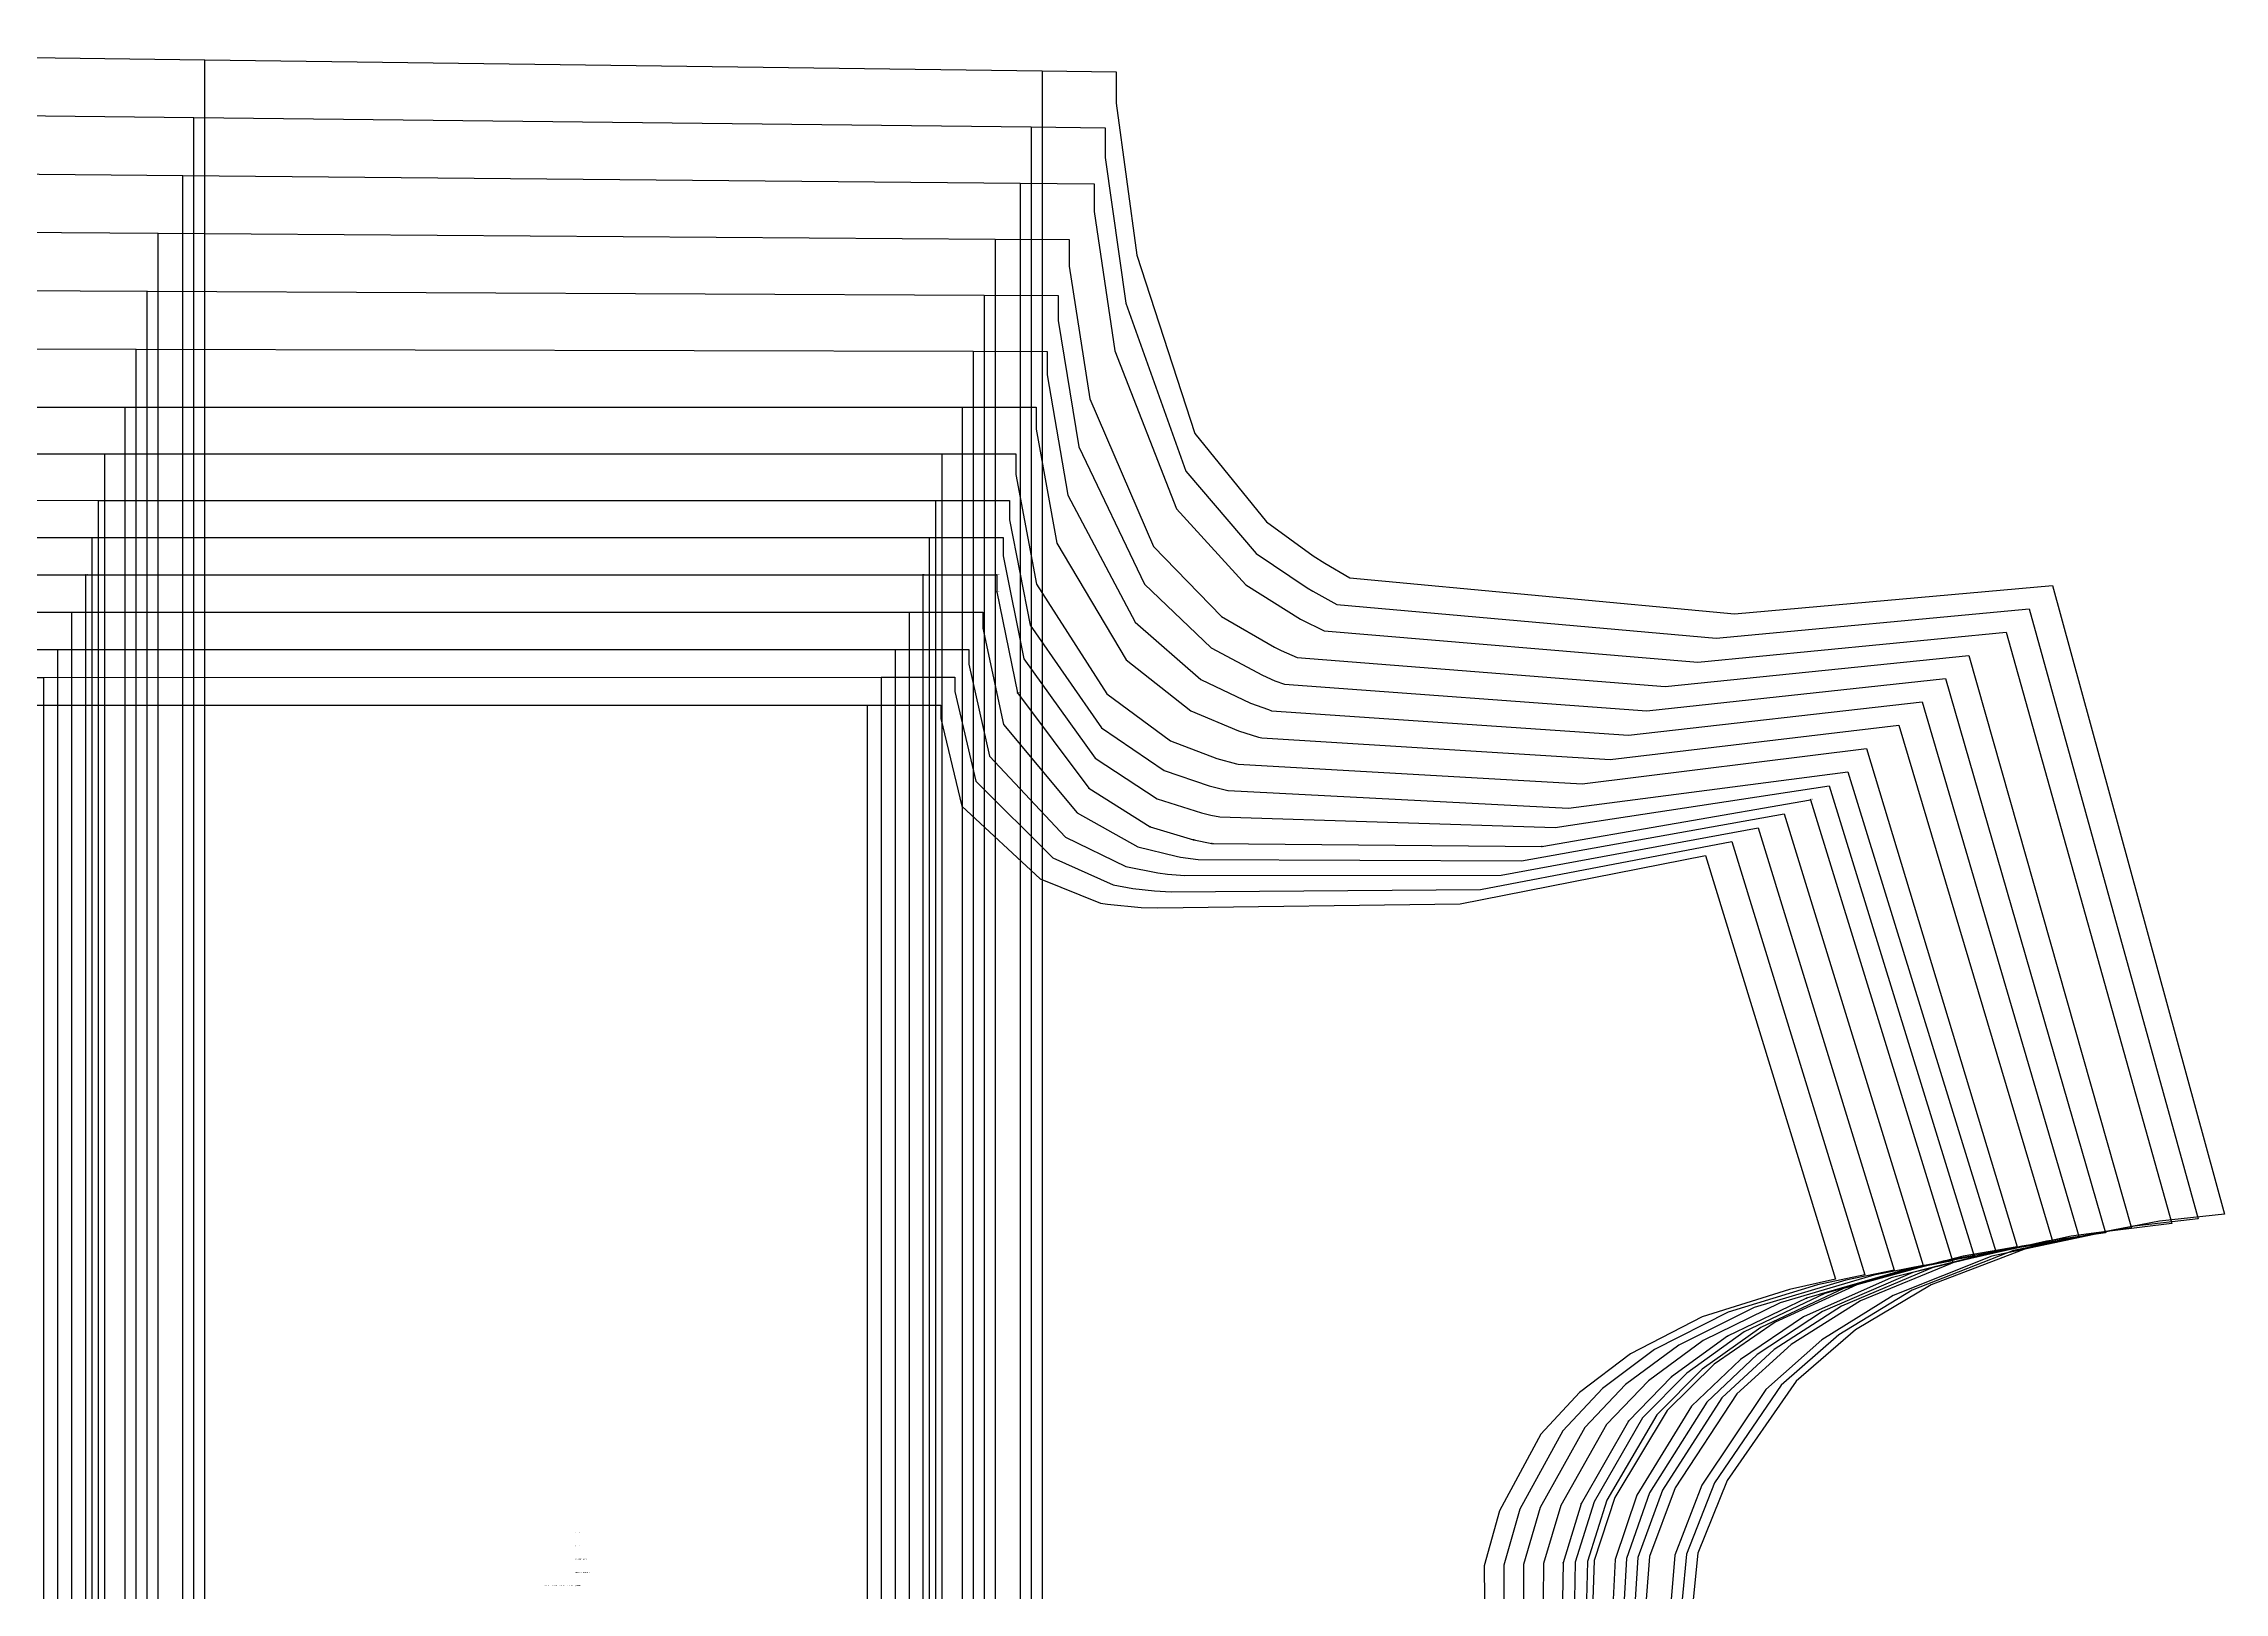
# Model space of a CAD drawing. Extents: x -2056 to 1542, y -610 to 774.
# Drawn here: x 945 to 1531, y 211 to 627 of the extents above; entities that cross this region are included whole.
import ezdxf

# ---------------------------------------------------------------- set-up
doc = ezdxf.new("R2010")
doc.units = 0

# ---------------------------------------------------------------- blocks, each defined once
blk = doc.blocks.new('GMH1006FFR_42')
at = {"layer": '1'}
for points in [[(733.293, 449.1686), (941.8041, 449.1813), (1166.5763, 449.194), (1186.3883, 449.194)], [(1186.3883, 449.194), (1186.3858, 445.5999), (1191.9763, 422.1252), (1213.0532, 402.5977), (1229.2356, 396.0927), (1231.1127, 395.8032), (1240.1449, 394.904), (1244.6001, 394.838), (1325.8089, 395.8794), (1391.661, 408.8385)], [(1391.661, 408.8385), (1426.586, 295.0998)], [(1426.586, 295.0998), (1414.173, 292.3668), (1390.7288, 285.0185), (1371.4807, 275.1151), (1357.851, 264.7544), (1347.4878, 253.581), (1336.322, 232.918), (1332.2148, 218.1962), (1332.2986, 209.197)]]:
    blk.add_lwpolyline(points, dxfattribs=at)
at = {"layer": '8'}
blk.add_line((1166.5763, 449.194), (1166.5763, 209.1944), dxfattribs=at)
at = {"layer": '1'}
blk.add_text('SIZE: 42', height=0.25, dxfattribs=at).set_placement((1079.9395, 212.753))
blk = doc.blocks.new('GMH1006FFR_44')
at = {"layer": '1'}
for points in [[(729.5439, 456.6743), (945.5531, 456.6844), (1170.3254, 456.6946), (1190.1374, 456.6946)], [(1190.1374, 456.6946), (1190.1348, 452.8998), (1195.7254, 428.8257), (1216.434, 408.1984), (1232.6493, 400.9898), (1237.8919, 399.984), (1243.6933, 399.3795), (1248.2221, 399.1483), (1331.2826, 399.7275), (1398.7069, 412.5875)], [(1398.7069, 412.5875), (1434.432, 296.3495)], [(1434.432, 296.3495), (1421.7346, 293.6393), (1397.7341, 286.2809), (1378.0059, 276.2885), (1364.0131, 265.7907), (1353.3527, 254.4445), (1341.8135, 233.4057), (1337.5209, 218.3918), (1337.5488, 209.197)]]:
    blk.add_lwpolyline(points, dxfattribs=at)
at = {"layer": '8'}
for p, q in [((945.5531, 209.1944), (945.5531, 456.6946)), ((1170.3254, 456.6946), (1170.3254, 209.1944))]:
    blk.add_line(p, q, dxfattribs=at)
at = {"layer": '1'}
blk.add_text('SIZE: 44', height=0.25, dxfattribs=at).set_placement((1081.9867, 212.753))
blk = doc.blocks.new('GMH1006FFR_46')
at = {"layer": '1'}
for points in [[(725.7949, 464.18), (949.2997, 464.1876), (1174.0719, 464.1952), (1193.8864, 464.1952)], [(1193.8864, 464.1952), (1193.8839, 460.1998), (1199.4744, 435.5262), (1219.8173, 413.7991), (1236.0606, 405.8844), (1244.6102, 404.2106), (1247.2467, 403.8524), (1251.8441, 403.4587), (1336.7563, 403.5756), (1405.7529, 416.3365)], [(1405.7529, 416.3365), (1442.2781, 297.5992)], [(1442.2781, 297.5992), (1429.2936, 294.9093), (1404.7394, 287.5458), (1384.5287, 277.462), (1370.1751, 266.8296), (1359.2201, 255.3056), (1347.3024, 233.8934), (1342.8269, 218.5874), (1342.799, 209.197)]]:
    blk.add_lwpolyline(points, dxfattribs=at)
at = {"layer": '8'}
for p, q in [((949.2997, 209.1944), (949.2997, 464.1952)), ((1174.0719, 464.1952), (1174.0719, 209.1944))]:
    blk.add_line(p, q, dxfattribs=at)
at = {"layer": '1'}
blk.add_text('SIZE: 46', height=0.25, dxfattribs=at).set_placement((1084.0365, 212.753))
blk = doc.blocks.new('GMH1006FFR_48')
at = {"layer": '1'}
for points in [[(722.0458, 474.185), (953.0512, 474.1901), (1177.8235, 474.1952), (1197.6355, 474.1952)], [(1197.6355, 474.1952), (1197.6329, 469.9001), (1203.2235, 444.0251), (1222.9669, 420.3574), (1239.2914, 411.2133), (1249.5505, 408.681), (1250.7367, 408.4498), (1255.4662, 407.7691), (1342.23, 407.4237), (1412.7988, 420.0856)], [(1412.7988, 420.0856), (1450.1242, 298.8488)], [(1450.1242, 298.8488), (1436.8527, 296.1793), (1411.7448, 288.8082), (1391.0539, 278.6355), (1376.3372, 267.8659), (1365.0849, 256.1692), (1352.7939, 234.3811), (1348.133, 218.783), (1348.0492, 209.197)]]:
    blk.add_lwpolyline(points, dxfattribs=at)
at = {"layer": '8'}
for p, q in [((953.0512, 209.1944), (953.0512, 474.1952)), ((1177.8235, 474.1952), (1177.8235, 209.1944))]:
    blk.add_line(p, q, dxfattribs=at)
at = {"layer": '1'}
blk.add_text('SIZE: 48', height=0.25, dxfattribs=at).set_placement((1086.0837, 212.753))
blk = doc.blocks.new('GMH1006FFR_50')
at = {"layer": '1'}
for points in [[(718.2994, 484.1977), (956.8003, 484.1952), (1181.5725, 484.1952), (1201.3845, 484.1952)], [(1201.3845, 484.1952), (1201.382, 479.6003), (1206.9725, 452.5239), (1226.119, 426.9156), (1242.5249, 416.5423), (1254.2267, 413.0472), (1254.2775, 413.0371), (1259.0882, 412.0795), (1347.7037, 411.2743), (1419.8448, 423.8346)], [(1419.8448, 423.8346), (1457.9702, 300.0985)], [(1457.9702, 300.0985), (1444.4142, 297.4518), (1418.7501, 290.0731), (1397.5792, 279.809), (1382.5017, 268.9048), (1370.9524, 257.0328), (1358.2854, 234.8688), (1353.4416, 218.9785), (1353.2994, 209.197)]]:
    blk.add_lwpolyline(points, dxfattribs=at)
at = {"layer": '2'}
for p in [(956.8003, 484.1952), (1181.5725, 484.1952), (1201.3845, 484.1952), (1201.3845, 484.1952), (1419.8448, 423.8346), (1419.8448, 423.8346), (1457.9702, 300.0985), (1457.9702, 300.0985)]:
    blk.add_point(p, dxfattribs=at)
at = {"layer": '3'}
for p in [(956.8003, 484.1952), (1181.5725, 484.1952), (1201.382, 479.6003), (1206.9725, 452.5239), (1226.119, 426.9156), (1242.5249, 416.5423), (1254.2267, 413.0472), (1254.2775, 413.0371), (1259.0882, 412.0795), (1347.7037, 411.2743), (1444.4142, 297.4518), (1418.7501, 290.0731), (1397.5792, 279.809), (1382.5017, 268.9048), (1370.9524, 257.0328), (1358.2854, 234.8688), (1353.4416, 218.9785)]:
    blk.add_point(p, dxfattribs=at)
at = {"layer": '4'}
for p in [(956.8003, 484.1952, -3.998), (1254.2775, 413.0371, -3.998)]:
    blk.add_point(p, dxfattribs=at)
at = {"layer": '8'}
for p, q in [((956.8003, 209.1944), (956.8003, 484.1952)), ((1181.5725, 484.1952), (1181.5725, 209.1944))]:
    blk.add_line(p, q, dxfattribs=at)
at = {"layer": '1'}
for s, p in [('SIZE: 50', (1088.1335, 226.977)), ('Fabric: 1', (1088.1335, 223.421)), ('CATEGORY: FRONT', (1088.1335, 219.865)), ('ANNOTATION: 1XFABRIC', (1088.1335, 216.309)), ('Quantity: 1', (1088.1335, 212.753))]:
    blk.add_text(s, height=0.25, dxfattribs=at).set_placement(p)
at = {"layer": '2'}
for s, p in [('# 44', (956.8003, 484.1952)), ('# 17', (1181.5725, 484.1952)), ('# 18', (1201.3845, 484.1952)), ('# 18', (1201.3845, 484.1952)), ('# 23', (1419.8448, 423.8346)), ('# 23', (1419.8448, 423.8346)), ('# 24', (1457.9702, 300.0985)), ('# 24', (1457.9702, 300.0985))]:
    blk.add_text(s, height=0.25, dxfattribs=at).set_placement(p)
at = {"layer": '3'}
for s, p in [('# 16', (956.8003, 484.1952)), ('# 17', (1181.5725, 484.1952)), ('# 19', (1201.382, 479.6003)), ('# 20', (1206.9725, 452.5239)), ('# 21', (1254.2775, 413.0371)), ('# 22', (1259.0882, 412.0795))]:
    blk.add_text(s, height=0.25, dxfattribs=at).set_placement(p)
at = {"layer": '8'}
blk.add_text('O', height=0.25, dxfattribs=at).set_placement((1181.5725, 484.1952))
blk = doc.blocks.new('GMH1006FFR_52')
at = {"layer": '1'}
for points in [[(712.5005, 494.2002), (958.5021, 494.1977), (1183.2743, 494.1977), (1203.0863, 494.1952)], [(1203.0863, 494.1952), (1203.0838, 489.3006), (1208.6743, 461.6247), (1227.803, 435.0309), (1244.4146, 424.0937), (1256.3349, 420.2939), (1258.885, 419.7376), (1261.298, 419.2118), (1351.2877, 416.4254), (1424.8435, 427.5836)], [(1424.8435, 427.5836), (1463.769, 301.3482)], [(1463.769, 301.3482), (1449.926, 298.7218), (1423.7056, 291.3355), (1402.0547, 280.9799), (1386.6165, 269.9411), (1374.77, 257.8939), (1361.7271, 235.3539), (1356.7004, 219.1716), (1356.5023, 209.197)]]:
    blk.add_lwpolyline(points, dxfattribs=at)
at = {"layer": '8'}
for p, q in [((958.5021, 209.1944), (958.5021, 494.1952)), ((1183.2743, 494.1977), (1183.2743, 209.1944))]:
    blk.add_line(p, q, dxfattribs=at)
at = {"layer": '1'}
blk.add_text('SIZE: 52', height=0.25, dxfattribs=at).set_placement((1088.1335, 212.753))
blk = doc.blocks.new('GMH1006FFR_54')
at = {"layer": '1'}
for points in [[(706.7043, 504.2053), (960.2039, 504.2002), (1184.9761, 504.1977), (1204.7881, 504.1951)], [(1204.7881, 504.1951), (1204.7856, 499.0008), (1210.3761, 470.7256), (1229.4896, 443.1462), (1246.3044, 431.6477), (1258.4456, 427.5405), (1263.4519, 426.3568), (1263.5078, 426.3441), (1354.8742, 421.5791), (1429.8422, 431.3327)], [(1429.8422, 431.3327), (1469.5678, 302.5979)], [(1469.5678, 302.5979), (1455.4378, 299.9918), (1428.6637, 292.5979), (1406.5327, 282.1534), (1390.7313, 270.9774), (1378.5876, 258.7575), (1365.1713, 235.8416), (1359.9592, 219.3672), (1359.7052, 209.197)]]:
    blk.add_lwpolyline(points, dxfattribs=at)
at = {"layer": '8'}
for p, q in [((960.2039, 209.1944), (960.2039, 504.1951)), ((1184.9761, 504.1977), (1184.9761, 209.1944))]:
    blk.add_line(p, q, dxfattribs=at)
at = {"layer": '1'}
blk.add_text('SIZE: 54', height=0.25, dxfattribs=at).set_placement((1088.1335, 212.753))
blk = doc.blocks.new('GMH1006FFR_56')
at = {"layer": '1'}
for points in [[(700.9105, 516.7148), (961.9057, 516.7046), (1186.6779, 516.697), (1206.4899, 516.6945)], [(1206.4899, 516.6945), (1206.4874, 511.1014), (1212.0779, 481.7263), (1230.9298, 452.2724), (1248.0037, 439.6563), (1260.4903, 434.9166), (1265.7176, 433.4765), (1266.1545, 433.4053), (1358.5724, 428.1018), (1434.841, 437.5836)], [(1434.841, 437.5836), (1475.3667, 303.8476)], [(1475.3667, 303.8476), (1460.8201, 301.338), (1433.2306, 294.0584), (1410.3706, 283.5911), (1394.0079, 272.2957), (1381.3892, 259.8852), (1367.3354, 236.5045), (1361.788, 219.6415), (1361.407, 209.197)]]:
    blk.add_lwpolyline(points, dxfattribs=at)
at = {"layer": '8'}
for p, q in [((961.9057, 209.1944), (961.9057, 516.6945)), ((1186.6779, 516.697), (1186.6779, 209.1944))]:
    blk.add_line(p, q, dxfattribs=at)
at = {"layer": '1'}
blk.add_text('SIZE: 56', height=0.25, dxfattribs=at).set_placement((1088.1335, 212.753))
blk = doc.blocks.new('GMH1006FFR_58')
at = {"layer": '1'}
for points in [[(698.8658, 529.2243), (967.3565, 529.2091), (1192.1287, 529.1964), (1211.9407, 529.1938)], [(1211.9407, 529.1938), (1211.9382, 523.301), (1217.5287, 492.727), (1236.1215, 461.4012), (1253.4519, 447.6649), (1266.284, 442.2928), (1271.6764, 440.6088), (1272.5147, 440.4589), (1366.0197, 434.6271), (1443.5887, 443.8346)], [(1443.5887, 443.8346), (1484.9145, 305.0972)], [(1484.9145, 305.0972), (1469.9539, 302.6817), (1441.544, 295.5189), (1417.9601, 285.0261), (1401.0336, 273.6139), (1387.9399, 261.013), (1373.2511, 237.1649), (1367.3659, 219.9158), (1366.8579, 209.197)]]:
    blk.add_lwpolyline(points, dxfattribs=at)
at = {"layer": '8'}
for p, q in [((967.3565, 209.1944), (967.3565, 529.1938)), ((1192.1287, 529.1964), (1192.1287, 209.1944))]:
    blk.add_line(p, q, dxfattribs=at)
at = {"layer": '1'}
blk.add_text('SIZE: 58', height=0.25, dxfattribs=at).set_placement((1088.131, 212.753))
blk = doc.blocks.new('GMH1006FFR_60')
at = {"layer": '1'}
for points in [[(691.8224, 545.4854), (970.308, 544.797), (1195.0802, 544.2433), (1214.8922, 544.1951)], [(1214.8922, 544.1951), (1214.8897, 537.9009), (1220.4802, 505.6277), (1238.5676, 471.5409), (1256.2104, 456.1307), (1269.5175, 449.7934), (1274.346, 448.0281), (1275.1359, 447.7411), (1370.9676, 441.1498), (1449.8371, 450.0855)], [(1449.8371, 450.0855), (1491.963, 306.3469)], [(1491.963, 306.3469), (1476.5859, 304.0279), (1447.3606, 296.9769), (1423.0478, 286.4638), (1405.5599, 274.9322), (1391.9912, 262.1408), (1376.6648, 237.8279), (1370.4444, 220.1901), (1369.8094, 209.197)]]:
    blk.add_lwpolyline(points, dxfattribs=at)
at = {"layer": '8'}
for p, q in [((970.308, 209.1944), (970.308, 544.7945)), ((1195.0802, 544.2433), (1195.0802, 209.1944))]:
    blk.add_line(p, q, dxfattribs=at)
at = {"layer": '1'}
blk.add_text('SIZE: 60', height=0.25, dxfattribs=at).set_placement((1088.131, 212.753))
blk = doc.blocks.new('GMH1006FFR_62')
at = {"layer": '1'}
for points in [[(684.779, 561.7464), (973.2595, 560.3672), (1198.0317, 559.2928), (1217.8437, 559.1963)], [(1217.8437, 559.1963), (1217.8412, 552.5009), (1223.4317, 518.5284), (1241.0136, 481.6806), (1258.9663, 464.5965), (1272.7483, 457.2966), (1276.0402, 455.7853), (1278.5954, 454.8734), (1375.9155, 447.6725), (1456.0855, 456.3365)], [(1456.0855, 456.3365), (1499.0115, 307.5966)], [(1499.0115, 307.5966), (1483.2178, 305.3741), (1453.1747, 298.4373), (1428.1379, 287.8989), (1410.0861, 276.2505), (1396.0425, 263.2685), (1380.0811, 238.4908), (1373.5228, 220.4644), (1372.7608, 209.197)]]:
    blk.add_lwpolyline(points, dxfattribs=at)
at = {"layer": '8'}
for p, q in [((973.2595, 209.1944), (973.2595, 560.3952)), ((1198.0317, 559.2928), (1198.0317, 209.1944))]:
    blk.add_line(p, q, dxfattribs=at)
at = {"layer": '1'}
blk.add_text('SIZE: 62', height=0.25, dxfattribs=at).set_placement((1088.131, 212.753))
blk = doc.blocks.new('GMH1006FFR_64')
at = {"layer": '1'}
for points in [[(677.7355, 578.0075), (976.211, 575.9146), (1200.9832, 574.3372), (1220.7952, 574.1975)], [(1220.7952, 574.1975), (1220.7926, 567.1008), (1226.3832, 531.429), (1243.4596, 491.8202), (1261.7247, 473.0598), (1275.9792, 464.7997), (1277.7217, 463.8802), (1282.0549, 462.0057), (1380.8634, 454.1978), (1462.3339, 462.5874)], [(1462.3339, 462.5874), (1506.06, 308.8463)], [(1506.06, 308.8463), (1489.8498, 306.7203), (1458.9913, 299.8979), (1433.2255, 289.3365), (1414.6124, 277.5687), (1400.0938, 264.3963), (1383.4949, 239.1512), (1376.6013, 220.7388), (1375.7123, 209.197)]]:
    blk.add_lwpolyline(points, dxfattribs=at)
at = {"layer": '8'}
for p, q in [((976.211, 209.1944), (976.211, 575.8943)), ((1200.9832, 574.3372), (1200.9832, 209.1944))]:
    blk.add_line(p, q, dxfattribs=at)
at = {"layer": '1'}
blk.add_text('SIZE: 64', height=0.25, dxfattribs=at).set_placement((1088.131, 212.753))
blk = doc.blocks.new('GMH1006FFR_66')
at = {"layer": '1'}
for points in [[(674.4437, 594.2686), (982.914, 591.439), (1207.6862, 589.3791), (1227.4982, 589.1988)], [(1227.4982, 589.1988), (1227.4957, 581.7007), (1233.0862, 544.3297), (1249.6572, 501.9599), (1268.2348, 481.5256), (1282.9617, 472.3029), (1283.1319, 472.2038), (1289.266, 469.1381), (1389.5629, 460.7205), (1472.3339, 468.8383)], [(1472.3339, 468.8383), (1516.8601, 310.096)], [(1516.8601, 310.096), (1500.2358, 308.0639), (1468.5595, 301.3583), (1442.0673, 290.7716), (1422.8903, 278.887), (1407.8966, 265.5266), (1390.6628, 239.8142), (1383.4314, 221.0131), (1382.4154, 209.197)]]:
    blk.add_lwpolyline(points, dxfattribs=at)
at = {"layer": '8'}
for p, q in [((982.914, 209.1944), (982.914, 591.3933)), ((1207.6862, 589.3791), (1207.6862, 209.1944))]:
    blk.add_line(p, q, dxfattribs=at)
at = {"layer": '1'}
blk.add_text('SIZE: 66', height=0.25, dxfattribs=at).set_placement((1088.1335, 212.753))
blk = doc.blocks.new('GMH1006FFR_68')
at = {"layer": '1'}
for points in [[(667.4054, 610.5348), (985.8655, 606.9534), (1210.6377, 604.4235), (1230.4497, 604.2)], [(1230.4497, 604.2), (1230.4472, 596.2016), (1236.0377, 557.1287), (1252.1159, 512.0463), (1271.0034, 489.9661), (1284.7422, 480.6798), (1286.1976, 479.7984), (1292.7254, 476.2704), (1394.5108, 467.2432), (1478.5823, 475.0893)], [(1478.5823, 475.0893), (1523.9086, 311.3456)], [(1523.9086, 311.3456), (1506.8677, 309.4101), (1474.3735, 302.8163), (1447.1524, 292.2093), (1427.4165, 280.2052), (1411.948, 266.6543), (1394.0765, 240.4745), (1386.5098, 221.2874), (1385.3669, 209.197)]]:
    blk.add_lwpolyline(points, dxfattribs=at)
at = {"layer": '8'}
for p, q in [((985.8655, 209.1944), (985.8655, 606.8924)), ((1210.6377, 604.4235), (1210.6377, 209.1944))]:
    blk.add_line(p, q, dxfattribs=at)
at = {"layer": '1'}
blk.add_text('SIZE: 68', height=0.25, dxfattribs=at).set_placement((1088.1335, 212.753))
blk = doc.blocks.new('GMH1006FFR_70')
at = {"layer": '1'}
for points in [[(660.3645, 626.7958), (988.817, 622.4423), (1213.5892, 619.4629), (1233.4012, 619.2012)], [(1233.4012, 619.2012), (1233.3987, 610.8015), (1238.9892, 570.0294), (1254.5619, 522.186), (1273.7618, 498.4293), (1286.3551, 489.2828), (1289.4285, 487.3016), (1296.1849, 483.4027), (1399.4588, 473.7685), (1484.8307, 481.3402)], [(1484.8307, 481.3402), (1530.9571, 312.5953)], [(1530.9571, 312.5953), (1513.4997, 310.7564), (1480.1901, 304.2768), (1452.2451, 293.6444), (1431.9428, 281.5235), (1415.9993, 267.7821), (1397.4928, 241.1375), (1389.5883, 221.5617), (1388.3183, 209.197)]]:
    blk.add_lwpolyline(points, dxfattribs=at)
at = {"layer": '8'}
for p, q in [((988.817, 209.1944), (988.817, 622.3915)), ((1213.5892, 619.4629), (1213.5892, 209.1944))]:
    blk.add_line(p, q, dxfattribs=at)
at = {"layer": '1'}
blk.add_text('SIZE: 70', height=0.25, dxfattribs=at).set_placement((1088.1335, 212.753))

msp = doc.modelspace()

# ---------------------------------------------------------------- block references
at = {"layer": '1'}
for name in ['GMH1006FFR_70', 'GMH1006FFR_68', 'GMH1006FFR_66', 'GMH1006FFR_64', 'GMH1006FFR_62', 'GMH1006FFR_60', 'GMH1006FFR_58', 'GMH1006FFR_56', 'GMH1006FFR_54', 'GMH1006FFR_52', 'GMH1006FFR_50', 'GMH1006FFR_48', 'GMH1006FFR_46', 'GMH1006FFR_44', 'GMH1006FFR_42']:
    msp.add_blockref(name, (0, 0), dxfattribs=at)

doc.saveas('drawing.dxf')
